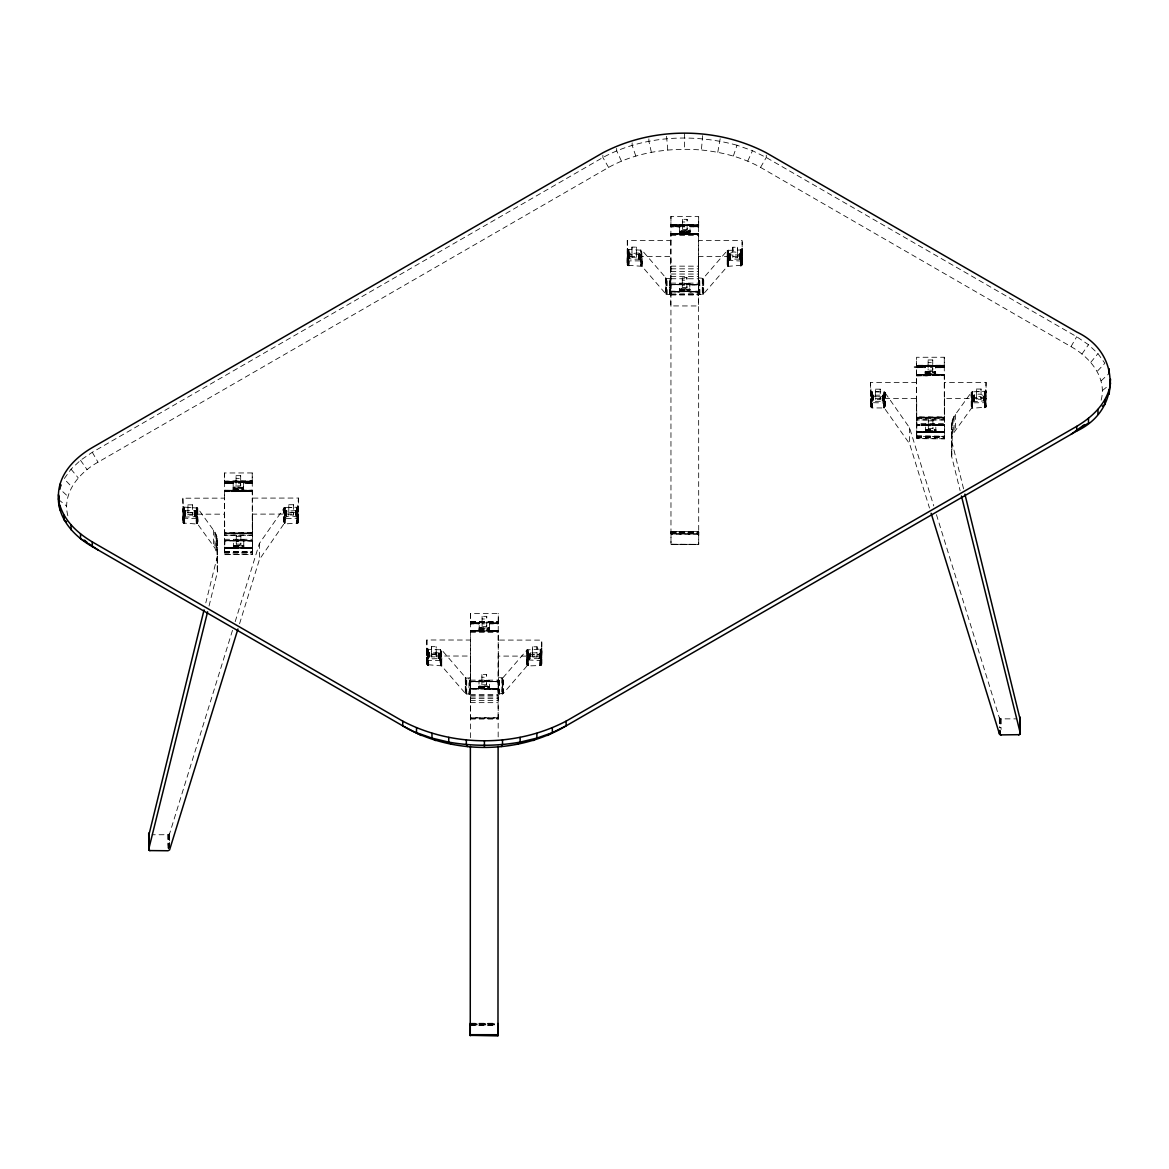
<?xml version="1.0" encoding="UTF-8"?>
<svg xmlns="http://www.w3.org/2000/svg" width="1169" height="1169" viewBox="0 0 1169 1169"><rect width="100%" height="100%" fill="white"/><g stroke="black" fill="none" stroke-linecap="round" stroke-linejoin="round"><path stroke-width="0.75" stroke-dasharray="5 3.75" d="M243.78 545.952C234.911 542.489 232.31 551.52 224.726 547.326L252.446 547.94L224.726 547.75L224.696 540.926L243.766 539.888L224.696 540.633L252.416 540.575L252.372 554.588L224.638 554.603L224.58 498.14L182.875 498.199L183.212 507.039L197.576 508.077L214.891 532.1L216.733 536.22L217.39 572.152L208.93 606.463M217.2 538.383L217.273 556.59L205.802 602.853M233.157 483.411L224.492 483.411C233.186 481.555 242.392 481.555 252.226 482.256L243.561 482.461L252.226 483.002L243.561 482.461M252.446 547.297L224.726 548.042L252.446 548.027L252.431 540.896L243.766 540.911L243.766 539.888L224.696 540.765L233.362 540.926L233.362 539.903M243.766 540.122L252.431 540.896L224.696 540.619L224.653 554.544M238.359 481.686L252.226 481.716L224.492 481.745L252.226 481.453L224.492 481.482L252.226 480.97L224.492 481.233L224.492 472.977L252.226 472.948L252.226 483.382L243.561 483.396L243.561 482.008L243.576 490.206L224.521 490.454L252.256 491.623L224.521 491.652M426.875 648.006L428.336 649.409L441.619 649.832L465.803 677.83L465.744 693.831L441.575 665.848L427.021 664.664L426.875 639.984L470.464 640.042L470.552 613.418L498.286 613.447L498.286 622.756L470.552 622.989M431.551 656.876L431.566 646.662L436.183 646.676L436.183 654.216L436.183 656.89L431.551 656.876L431.566 646.662M436.183 656.89L436.183 646.676M470.449 737.683L470.522 630.544L498.257 630.573L498.169 737.727M470.552 613.418L470.552 623.676L479.217 623.72L470.552 623.851L479.217 623.866M489.387 686.408L478.998 686.291L478.983 688.848L470.318 688.877L478.983 688.877L479.012 680.694L489.416 680.548L489.387 688.848L498.052 688.731L470.333 688.789L498.052 688.702L484.185 688.862L484.185 687.635M484.214 680.942L498.082 681.848L489.416 681.293M498.257 631.114L489.592 631.055L489.592 629.287L479.188 629.273L479.188 631.041L470.522 631.07L498.257 631.114L489.592 630.939L498.257 630.807L489.592 630.646L489.621 622.609M470.552 621.674L498.286 621.703L498.286 623.881L489.621 623.881L489.621 622.361M498.126 717.781L470.391 717.751L470.347 681.527L498.082 681.556L498.111 697.016L498.126 718.014L470.391 717.985M541.715 664.153L541.773 640.115L498.184 640.071L498.608 693.86L503.269 693.509L526.971 665.95L540.253 665.541L541.715 664.153L541.715 656.13L498.14 656.087L498.14 693.465M627.285 248.456L627.563 265.29L641.971 266.284L666.14 294.281L666.198 278.28L642.029 250.283L627.607 249.289L627.285 240.434L670.86 240.478L670.948 216.411L698.682 216.44L698.682 225.749L690.017 225.982L698.682 226.26L690.017 226.245L690.017 225.179L689.988 233.727L684.786 233.493M627.285 240.434L627.242 264.676L627.256 256.449L670.816 256.493L670.334 294.281L670.86 277.871M627.227 256.435L627.417 265.1L627.3 248.676L629.01 249.874L629.039 259.138L627.695 260.409L627.563 265.29L627.373 248.895L627.315 264.895M631.961 257.326L631.961 247.112L636.594 247.112L636.594 254.667L636.579 257.326L631.961 257.326L631.961 247.112M636.579 257.326L636.594 247.112M671.021 532.012L698.741 532.041L698.711 544.549L670.977 544.622L670.918 233.581L684.786 233.698L684.786 232.792L679.584 232.616L679.584 230.702L689.988 230.804L689.988 232.076L679.584 232.251L679.584 234.005L670.918 234.107L698.653 234.136L689.988 233.61L689.988 231.725L684.786 232.251M670.948 216.411L670.948 225.456L684.815 225.719L670.948 226.844L679.613 226.859M698.741 533.795L671.021 533.751L671.021 531.515L698.741 531.544M679.379 290.263L689.783 290.277L689.783 291.885L698.448 291.87L670.714 291.125L679.379 291.855C676.456 283.541 705.272 292.396 679.394 288.933M684.786 232.061L684.786 232.996L689.988 233.8L698.653 233.858L689.988 233.683L689.988 230.571L679.584 231.535L689.988 231.389M670.948 224.667L698.682 224.696L698.667 226.874L690.002 226.859L690.017 225.369L679.613 225.398L679.584 234.005L670.918 233.829L679.584 233.742L670.918 233.581L679.584 233.668L679.584 232.616M689.812 284.885L689.812 283.57L689.783 291.563M670.874 278.748L698.609 278.777L698.653 234.136L684.786 233.961L698.653 233.625L689.988 233.639M944.508 431.989L916.774 432.019L944.508 432.15L944.479 424.888L916.744 424.931L916.774 432.267L944.508 432.311L916.774 432.34L925.439 432.355L925.439 430.528L935.843 430.513M944.304 374.971L916.569 374.533L916.554 367.709L925.22 367.519L925.22 365.941M935.638 373.934L925.234 374.518L925.22 365.999L935.609 366.189L935.638 374.504L935.638 371.362L925.234 371.377M935.843 432.165L935.814 424.186L916.759 425.224M930.407 365.283L916.554 365.532L935.609 365.941L935.609 367.694L944.274 367.68L944.274 357.246L916.554 357.276L916.554 365.78L944.274 365.751L944.274 366.555L935.609 366.774C950.485 367.227 948.307 367.65 935.609 366.774M925.424 424.201L944.479 425.195L916.744 424.961L944.479 424.931L944.435 438.886L944.42 398.424L986.125 398.366L985.788 407.221L971.424 408.288L954.109 432.355L952.267 436.475L951.698 456.626L960.129 490.702M243.561 481.628L233.157 481.701M426.904 664.445L426.904 648.225L428.614 649.423L428.643 658.688L427.284 659.959L427.153 664.854L427.065 648.649L427.153 664.854L427.299 656.963M470.552 622.726L470.552 623.676L479.217 623.004L470.552 622.726L498.286 622.756M479.188 630.719L470.522 630.778L479.188 630.719L479.217 622.595M479.188 630.544L479.202 627.958L489.592 627.972L489.592 630.559M484.185 687.606L484.2 685.955L489.387 685.955L489.387 688.278M489.592 631.055L498.257 630.573M498.286 623.705L489.621 623.019L498.286 623.501L489.621 623.881M541.685 648.576L541.7 664.372L539.99 665.556L540.005 660.558L541.189 659.857C539.143 640.875 540.443 661.756 541.393 664.986L541.758 648.357L541.627 664.591L541.437 648.97L527.029 649.935L502.86 677.874L502.802 693.875M698.682 224.463L670.948 224.433L670.948 226.669C694.035 226.099 676.515 227.984 670.948 225.719L684.815 225.456M671.021 533.751L671.021 532.903L698.741 532.932L698.741 531.778L671.021 531.749M679.584 231.228L689.988 231.067M684.786 231.067L684.786 231.886L679.584 231.886M689.783 289.152L679.379 289.386M684.786 233.917L698.653 234.136M689.783 291.256L689.783 288.948M690.002 226.479L698.667 226.698L690.002 226.859M742.096 249.026L740.708 249.976L727.425 250.385L703.256 278.324L703.197 294.325L727.381 266.386L741.935 265.231L742.169 240.566L698.594 240.522L698.711 544.549M925.424 424.303L925.424 425.209L916.759 425.063L916.701 438.843L916.554 357.276M925.439 430.82L935.843 430.806L935.843 432.296L944.508 432.135L916.774 431.843M239.557 623.764L259.445 559.469L283.862 523.99L297.963 523.084L297.905 507.083L297.715 512.227L296.707 512.49L284.71 512.548L284.388 507.638L284.462 512.621L284.739 507.536L297.7 507.214L298.416 498.052L252.314 498.111L252.226 472.948M426.875 639.984L426.846 664.24L426.933 656.423M427.328 665.015L428.132 652.93L439.266 652.755L440.406 653.866L440.815 657.489L440.698 665.468L440.406 653.866L427.766 654.245L427.211 648.839M427.284 659.959L427.533 665.161L427.708 653.296M427.518 659.506L427.898 653.106M427.883 659.097L428.132 652.93M428.117 658.936L428.38 652.799M428.555 665.439C429.315 659.155 426.977 658.702 427.766 665.278M428.95 652.609L428.365 658.805M429.242 652.55C423.879 665.833 445.827 651.484 440.362 665.439L439.266 652.755M429.549 652.536L429.534 658.542L428.643 658.688M438.2 658.556L438.214 652.55L440.275 653.588M438.55 658.571L438.58 652.58M438.901 658.644L438.93 652.638M439.559 658.921L439.573 652.916M439.822 659.111L439.851 653.106M440.07 659.331L440.085 653.325M440.26 659.594L440.421 649.438L440.508 660.441M441.78 666.052L441.371 649.672L440.698 665.468M465.481 693.67L465.54 677.655M465.803 677.83L466.036 693.962L469.295 694.05L470.406 693.436L470.406 656.043L426.831 655.999M466.358 694.035L466.095 677.962M470.464 640.042L470.464 677.436L469.017 678.064L468.959 694.065L470.406 693.436L470.406 656.043M469.295 694.05L469.353 678.035M469.631 693.962L469.69 677.947M469.923 693.831L469.982 677.815M470.186 693.655L470.245 677.64M481.891 684.786L481.891 682.111L486.523 682.111L486.509 684.786L481.891 684.786L481.891 674.557L486.523 674.571L486.509 684.786M481.891 674.557L481.891 677.231L486.509 677.231L486.523 674.571M482.096 626.555L482.096 623.881L486.728 623.881L486.713 626.555L482.096 626.555L482.096 616.341L486.728 616.341L486.713 626.555M482.096 616.341L482.096 619L486.713 619.015L486.728 616.341M489.416 681.717L498.082 681.571L470.347 681.805L484.214 681.279M498.184 640.071L498.286 613.447M498.345 693.685L498.184 677.465L502.553 677.991L502.509 694.006M498.608 693.86L498.403 677.684M498.915 693.991L498.666 677.859M499.236 694.079L498.973 677.991M499.572 694.108L499.295 678.064M502.188 694.079L502.246 678.078M503.065 693.714L503.108 677.699M526.81 650.139L526.751 666.155L527.906 649.569L526.971 665.95L527.029 649.935L526.781 658.147M539.654 658.731L539.377 652.682L529.046 653.018L527.847 665.57L527.906 649.569M539.347 658.688L530.39 658.658L528.33 659.696L528.768 653.208M528.753 659.214L529.046 653.018M529.031 659.024L529.352 652.857L528.213 654.538L540.589 654.479L541.437 648.97L541.393 664.986M529.338 658.863L529.689 652.755M529.674 658.746L530.039 652.682M530.405 652.653L530.025 658.688M532.406 656.993L532.421 654.333L537.039 654.333L537.039 657.007L532.406 656.993L532.421 646.778L537.039 646.793L537.039 657.007M532.406 649.453L532.421 646.778M537.039 649.453L537.039 646.793M539.055 658.673L539.07 652.667L541.305 654.085L541.203 665.146L541.291 660.09M539.946 658.819L539.961 652.813M540.21 658.936L540.034 649.555M540.473 659.068L540.487 653.062M540.692 659.228L540.721 653.237M540.896 659.418L540.911 653.427M541.729 656.35L541.773 640.115M541.7 664.372L541.773 648.137L540.312 649.54L540.02 654.552M627.738 265.465L628.104 253.731L638.61 253.001L640.904 254.594L641.094 265.918C645.902 251.949 624.421 266.254 629.653 253.001M627.695 260.409L627.943 265.611L628.104 253.731M628.308 253.541C627.373 262.835 630.339 259.986 629.346 253.045M628.513 259.386L628.527 253.381M628.761 259.24L628.79 253.235M628.966 265.874C629.711 259.591 627.388 259.153 628.177 265.728M629.945 252.986L629.93 258.992L629.039 259.138M638.595 258.992L638.61 253.001L640.67 254.024L640.656 260.029M638.961 259.021L638.975 253.015M639.311 259.094L639.326 253.088M639.662 253.205L639.648 259.211L640.787 260.892L628.98 260.877L628.688 265.86L627.227 264.457M639.954 259.357L639.969 253.352M640.232 259.547L640.247 253.556M640.466 259.781L640.48 253.775M642.19 266.488L641.766 250.108L641.094 265.918M665.892 294.12L665.935 278.105M666.198 278.28L666.447 294.413L669.369 294.515L670.392 278.266M666.754 294.486L666.491 278.397M670.085 278.397L669.369 294.515L698.609 293.887M669.705 294.486L669.764 278.485M670.597 294.106L670.655 278.09M689.783 290.599L670.714 291.841L679.379 291.826L679.408 283.526L679.408 284.725L670.743 284.681L670.801 305.927L698.521 305.957L698.477 284.578L670.743 284.681L689.812 283.672L689.812 284.739L698.477 284.885L689.812 284.608M682.272 287.764L682.287 285.104L686.904 285.104L686.904 287.779L682.272 287.764L682.287 277.55L686.904 277.564L686.904 287.779M682.287 277.55L682.272 280.224L686.904 280.224L686.904 277.564M682.477 229.533L682.491 226.874L687.109 226.874L687.109 229.548L682.477 229.533L682.491 219.319L687.109 219.334L687.109 229.548M682.491 219.319L682.477 221.993L687.109 221.993L687.109 219.334M698.448 291.373L670.714 291.519L698.448 291.169M698.594 240.522L698.682 216.44M702.964 278.441L702.905 294.456L699.646 294.53L698.755 294.135L698.594 277.901L703.256 278.324M699.018 294.31L698.814 278.12M699.31 294.442L699.077 278.295M699.646 294.53L699.369 278.427M699.983 294.544L699.705 278.514M702.584 294.53L702.642 278.514M703.46 294.164L703.519 278.149M727.22 250.59L727.162 266.59L728.302 250.005L727.381 266.386L727.425 250.385L727.191 258.583M739.758 259.138L730.786 259.109C726.738 262.382 731.765 255.573 729.763 253.308L728.623 254.988L741 254.93L741.847 249.421L741.935 265.231C743.689 259.43 737.142 258.627 739.466 253.118C725.642 248.676 729.368 257.648 728.243 266.021L728.302 250.005M729.149 259.664L729.178 253.658M729.427 259.46L729.441 253.468M729.734 259.313L730.099 253.191M730.07 259.197L730.45 253.132M730.8 253.103L730.42 259.123M737.449 254.784L737.434 257.443L732.817 257.443L732.817 254.769M732.817 249.888L732.817 247.229L737.449 247.229L737.434 257.443M737.434 249.903L737.449 247.229M739.451 259.109L739.466 253.118L741.117 253.673M740.05 259.182L740.079 253.176L741.716 254.535L741.672 249.582M740.342 259.27L740.357 253.264M741.599 260.307L740.401 261.008L740.386 266.006L742.125 264.589L742.169 240.566M740.62 259.372L740.445 249.991M741.102 259.679L740.883 253.512M741.292 259.869L741.467 249.728L741 254.93L740.708 249.976L742.169 248.588M741.467 260.073L741.482 254.068M741.789 265.421L741.614 254.301M741.979 257.195L742.037 265.027L742.125 256.8M916.642 382.438L870.525 382.497L871.27 396.671L884.509 396.715L882.595 395.064L872.308 395.341L871.329 396.408L871.285 402.662L884.159 402.94L884.261 407.952L909.614 443.811L929.501 508.062M252.299 535.577L224.58 535.329L252.299 535.3M470.347 681.527L484.214 681.571M478.983 687.635L498.052 688.892L470.318 688.526M679.379 291.753L670.714 291.782L698.448 291.812L689.783 291.68M689.798 283.746L679.408 283.935L689.812 283.833M925.439 432.179L916.774 432.34L925.439 432.179L925.424 424.405M944.274 357.246L944.362 419.89L916.628 419.905L916.628 418.327L916.628 416.895L944.347 416.865L944.362 418.064L916.628 418.107M935.814 424.157L935.814 425.209L944.479 425.034L916.759 425.063L944.479 424.888L925.424 424.873M233.362 540.852L252.416 540.575L224.696 540.619L252.416 540.736L224.696 540.765L233.362 540.297L233.391 548.042L224.726 547.881L233.391 547.983M297.7 507.214L297.73 518.232L284.608 518.583L284.447 523.639C281.071 514.93 291.066 515.412 296.415 516.786C301.427 520.921 296.02 529.469 298.475 514.068L252.358 514.126L252.446 539.289L224.726 539.318L224.638 514.155L182.934 514.199L183.27 523.054L197.634 524.077L214.95 548.1L217.259 554.398M298.416 506.075L296.955 507.478L296.911 512.49L296.678 507.492L296.692 516.917M540.253 665.541C539.625 659.331 541.817 658.629 540.999 665.293M627.417 257.063L627.475 249.099L627.563 265.29L627.607 249.289L627.548 257.238M640.817 254.301L628.703 254.857L628.747 249.845M679.613 225.398L679.613 226.391L670.948 226.465M670.743 284.681L698.477 284.739M944.42 398.424L944.508 423.587L916.774 423.616L916.686 398.454L870.584 398.512L870.584 406.52L872.045 407.923L872.089 402.925L872.322 407.937L884.261 407.952L884.538 402.721L883.326 401.259L872.322 401.347L871.285 402.662L871.095 407.528L872.322 407.937L872.293 402.94M884.524 397.022L884.553 392.039L871.037 391.513L871.095 407.528L870.584 406.52M195.647 510.941L196.348 523.624L196.509 518.627L183.416 518.203L183.065 506.849L183.124 522.864C180.786 516.61 185.637 514.711 185.9 510.736L194.945 510.751L196.874 512.694L183.796 512.46L183.591 507.361L183.796 512.46L183.825 507.463L184.001 512.533L184.074 507.551L184.41 512.621L184.337 507.609L184.629 512.621L184.161 511.394L185.9 510.736M498.052 688.819L484.185 688.862L498.052 688.833L489.387 688.848M428.029 654.348L428.336 649.409L428.599 654.421L427.313 653.953L427.386 649.014L427.766 654.245L428.073 649.35M627.242 264.676L627.329 256.859M679.379 291.855L670.714 291.841M740.971 260.921L740.927 265.933L741.847 249.421L741.701 257.531M742.096 264.808L742.154 248.807L742.125 264.589L742.125 256.581L698.536 256.522L698.755 294.135M935.843 432.267L944.508 432.311L916.774 432.165L925.439 432.033M427.766 654.245L427.825 649.263M528.183 659.959L540.297 660.543L540.516 665.497L540.838 660.383M628.703 254.857L628.235 249.713L628.703 254.857L629.01 249.874M741.175 265.86L741.234 260.833L740.927 265.933M489.416 680.826L479.012 681.381M296.955 507.478L297.131 512.446L297.467 507.331L297.715 512.227L295.757 510.634L285.075 511.218L285.148 523.522L284.476 518.627M297.174 511.262L297.014 523.478L296.941 518.481L297.277 523.434L297.73 518.232M628.162 254.696L628.001 249.596M741.687 260.541L741.409 265.743L741.234 260.833M884.261 396.949L884.202 391.951L883.998 396.919L884.202 391.951L884.392 396.992L884.553 392.039L909.555 427.796L933.753 505.943M963.577 488.847L951.668 440.83L951.741 422.637L954.05 416.339L971.366 392.273L972.287 391.849L972.111 399.9L972.287 391.849L985.73 391.206L986.066 382.365L944.362 382.409M984.05 401.084C982.588 390.782 986.431 405.541 984.663 407.791L984.59 402.794L984.926 407.733C984.561 374.212 984.225 399.725 985.409 407.528L985.204 402.633L985.175 407.645L984.999 402.706L972.696 402.823L972.009 407.937L971.95 391.936C968.794 401.683 974.361 400.456 974.668 394.917C984.444 391.469 986.315 399.462 985.788 407.221L985.555 391.381M871.826 401.698L871.986 391.907L872.059 396.919L871.241 391.659L871.329 396.408M871.285 402.662L872.045 407.923M670.743 284.578L679.408 284.622M972.55 396.817L972.652 391.805L972.36 396.832L974.668 394.917M196.538 512.621L196.655 507.638L197.05 523.741L196.787 512.095M972.111 399.9L972.652 391.805L972.009 407.937M972.462 402.823L972.345 407.849L972.345 402.852M196.874 512.694L196.991 507.726M284.988 512.519L285.104 507.507L285.119 512.504L285.075 511.218M884.159 401.858L882.244 401.04L882.215 395.034L884.129 395.867L883.896 407.923L884.012 402.925M972.126 402.896L973.353 401.142L973.309 395.297C968.765 398.395 990.669 399.988 984.605 391.776L986.066 390.388L985.935 407.031L985.73 391.206M183.27 523.054L183.212 507.039L183.401 515.208L185.915 513.746M441.809 658.045L441.575 665.848L441.064 649.54L440.815 657.489M642.219 258.495L641.971 266.284L641.474 249.991L640.773 265.889L640.817 249.888L641.226 257.925M884.422 402.984L884.612 408.054L884.553 392.039M540.312 654.538L541.057 649.277L541.086 653.632M679.613 225.588L698.682 225.749M285.002 518.51L284.798 523.551L284.739 518.554M984.605 391.776L985.379 396.525L984.619 396.788M183.884 523.478L183.621 518.349L184.395 523.61L182.934 522.222M194.697 516.756C193.996 507.171 200.63 521.739 196.713 523.654C199.271 517.472 192.052 516.654 194.565 510.721L196.48 511.54L196.304 512.606L196.655 507.638L196.655 512.636M284.841 512.533L285.104 507.507M883.896 407.923L884.159 402.94M983.421 400.938L983.334 394.917L985.584 396.364L985.876 391.016M740.43 255.003L740.708 249.976L740.708 254.988M540.765 665.409L541.072 660.251M539.99 665.556L540.297 660.543M627.607 249.289L627.928 254.564L628.235 249.713M972.374 399.842L974.683 397.928M67.86 515.763C61.767 493.04 79.302 472.524 98.006 462.193L608.596 167.401C636.71 151.912 669.705 147.499 701.385 149.997L702.657 135.648M1101.14 400.207C1107.233 377.485 1089.698 356.969 1070.994 346.638L760.551 167.401C742.403 157.289 721.96 152.102 701.385 149.997M717.781 152.277L720.279 138.088M284.462 512.314L286.756 510.619L286.785 516.625L284.871 517.458M883.866 396.919L884.129 395.867M183.621 512.358L184.161 511.394L183.445 523.215M232.499 630.339L169.607 833.672L168.161 834.724L152.16 834.768M235.188 621.66L259.386 543.453L284.388 507.638L284.447 523.639M733.358 156.003L737.025 145.234L752.485 150.699L766.265 157.508L1076.707 336.73L1088.485 344.694L1097.954 353.623L1104.895 363.281L1097.209 371.333M183.401 515.208L183.387 507.214L183.489 514.959M61.679 484.653L59.867 489.022L67.86 496.357M747.736 161.088L752.485 150.699M760.551 167.401L766.265 157.508L766.265 154.352M1070.994 346.638L1076.707 336.73M1081.939 354.046L1088.485 344.694M737.025 145.234C692.925 133.208 643.549 135.56 602.883 157.508L92.293 452.286L80.515 460.25L71.046 469.178L64.105 478.837L71.791 486.888M728.93 253.878L728.492 254.988L728.638 249.991L728.579 265.991L728.185 258.028M528.534 653.442L528.096 654.552L528.227 649.54L528.183 665.541L527.774 657.592M1090.75 362.346L1097.954 353.623M185.038 513.805L185.053 516.815L183.416 518.203L183.65 523.361M1101.14 380.802L1109.133 373.466M1102.469 390.504L1107.861 386.106M985.555 399.403L985.613 407.397L984.824 398.571M298.446 522.309L296.736 523.507L296.721 518.495M986.095 406.607L984.386 407.806L984.371 402.808M184.22 517.151L194.332 516.727M972.52 401.741L983.1 400.923M973.353 401.142L974.435 400.923L974.42 397.928M740.401 261.008L740.664 265.991L740.401 261.008L728.594 260.409M925.22 367.709C890.676 366.613 948.366 366.102 944.274 366.014L916.554 366.058L944.274 366.555M925.234 371.596L935.638 371.859L925.234 371.874L925.234 374.591L916.584 374.752L944.304 374.504L916.569 374.533M224.492 481L224.492 483.235L233.157 483.002L224.492 482.563L233.157 482.198L224.492 482.023M930.407 365.502L944.274 365.269L916.554 365.298L916.554 367.548L925.22 366.774L916.554 366.598L944.274 366.292L916.554 366.058L944.274 365.502L916.554 365.78M479.217 623.574L470.552 623.472L479.217 623.004M698.682 225.485L670.948 225.179L684.815 225.836M698.682 226.012L690.002 226.684M930.612 425.005L925.424 424.595L935.814 424.581M944.274 367.081L935.609 367.285L944.274 367.504M252.226 483.002L243.561 483.396M238.359 481.204L252.226 481.204L224.492 481.745L252.226 481.993L233.157 482.008M916.584 375.95L944.304 375.278L944.362 417.508L916.628 417.552L916.584 375.015L944.304 375.278M224.492 481.233L238.359 480.985M224.521 491.009L252.256 490.673L252.299 533.21L224.565 533.254L224.521 491.009L252.256 490.98L224.521 490.717M243.766 540.283L243.78 547.969L252.446 547.94L224.726 547.866L252.446 547.837L243.78 547.998L243.78 545.295L233.391 545.499M243.78 547.866L252.446 548.013M224.521 490.454L252.241 490.206L243.576 490.206L243.576 487.064L233.186 487.078M930.407 366.496L944.274 366.292M238.359 482.183L252.226 481.993M224.492 482.3L233.157 482.198M224.492 482.563L233.157 482.753M470.552 623.472L479.217 623.398M916.554 367.11L925.22 367.051M930.436 374.811L944.304 374.723L925.234 373.598M916.744 425.019L944.479 424.902M930.641 432.311L916.774 432.179L944.508 432.238M243.576 487.561L233.186 487.575L233.186 490.22L224.521 490.235L252.241 490.41L243.576 490.279L243.576 487.868L233.186 487.882M238.593 547.94L224.726 547.969L252.446 547.837M916.554 367.344L925.22 367.3M224.492 483.031L233.157 483.002M238.388 491.331L224.521 491.331L252.256 491.287L238.388 491.038M698.448 291.87L689.783 291.841L698.448 291.549M928.113 359.979L932.73 359.979L932.745 362.653L928.128 362.653L928.113 359.979L928.128 370.193L932.745 370.193L932.73 359.979M916.554 367.548L925.22 367.519M925.234 372.18L935.638 372.502L925.234 372.516M925.234 372.867L935.638 372.853M925.234 373.232L935.638 373.218M925.234 374.285L935.638 374.27M875.581 389.16L880.199 389.16L880.213 391.82L875.596 391.834L875.581 389.16L875.596 399.374L880.213 399.374L880.199 389.16M976.436 389.043L981.054 389.043L981.069 391.703L976.451 391.717L976.436 389.043L976.451 399.257L981.069 399.257L981.054 389.043M916.628 417.231L944.347 417.201M916.628 417.844L944.362 417.815M916.628 418.327L944.362 418.283M944.362 419.919L916.642 419.949M928.318 428.424L932.95 428.424L932.935 418.21L932.95 420.884L928.318 420.884L928.318 418.21L928.318 428.424L928.318 425.764L932.935 425.75L932.95 428.424M925.439 429.593L935.843 429.593L935.843 432.004M925.439 430.017L935.843 429.783M925.439 430.265L935.843 430.002M925.439 431.113L935.843 431.098M925.439 431.419L935.843 431.405M916.686 435.847L944.42 436.475L916.686 436.519M916.686 436.183L944.42 436.154M916.701 436.811L944.42 436.782M916.701 437.089L944.42 437.06M916.701 437.308L944.42 437.279M236.05 475.681L240.682 475.681L240.682 478.355L236.065 478.355L236.05 475.681L236.065 485.895L240.682 485.895L240.682 475.681M224.492 483.235L233.157 483.221M243.576 487.298L233.186 487.298L233.186 488.218L243.576 488.204M233.186 488.569L243.576 488.554M233.186 488.934L243.576 488.92M233.186 489.3L243.576 489.285M233.186 489.65L243.576 489.636M187.931 504.862L192.549 504.847L192.564 507.521L187.946 507.521L187.931 504.862L187.946 515.076L192.564 515.061L192.549 504.847M288.787 504.745L293.404 504.73L293.419 507.404L288.801 507.404L288.787 504.745L288.801 514.959L293.419 514.944L293.404 504.73M224.565 532.932L252.299 532.903M224.565 533.546L252.299 533.517M224.565 533.809L252.299 533.765M236.27 544.126L240.887 544.126L240.872 533.912L240.887 536.571L236.27 536.586L236.255 533.912L236.27 544.126L236.255 541.466L240.872 541.452L240.887 544.126M233.391 545.718L243.78 545.704M233.391 546.23L243.78 546.215M233.391 546.522L243.78 546.507M233.391 546.814L243.78 546.8M243.78 547.107L224.726 547.72L238.593 547.823M224.726 548.071L233.391 547.735M224.638 551.549L252.358 551.505L252.372 552.981L224.638 553.01M224.638 551.885L252.358 551.856M224.638 552.206L252.358 552.177L252.314 498.111M224.638 552.513L252.372 552.484M224.638 552.791L252.372 552.762L252.372 554.559L224.638 554.647M489.592 630.836L498.257 630.807L489.592 630.734M470.347 681.629L484.214 681.615M936.442 514.638L999.334 717.81L1000.796 718.862L1016.782 718.862M679.584 233.829L670.918 233.829L679.584 234.005M930.641 431.814L944.508 431.814L930.641 431.609M670.948 224.916L698.682 224.945M684.786 232.426L689.988 232.441M679.584 232.996L689.988 232.806M679.584 233.347L689.988 233.493M684.786 233.8L689.988 233.8M670.918 234.443L698.653 234.472M670.918 234.794L698.653 234.823M670.918 235.144L698.653 235.174M670.889 266.137L698.609 266.181M670.889 268.826L698.609 268.855M670.889 271.471L698.609 271.5M670.874 274.014L698.609 274.057M670.874 276.454L698.609 276.483M669.428 278.5L666.812 278.47M670.714 283.117L698.448 283.146M679.408 284.286L689.812 284.301M679.379 289.664L689.783 289.664M679.379 289.956L689.783 289.97M679.379 290.92L689.783 290.935M670.874 294.077L698.609 294.106M670.874 294.281L698.609 294.325M670.874 294.5L698.609 294.53M670.874 294.705L698.609 294.734M670.874 294.895L698.609 294.924M916.584 375.307L944.304 375.585L916.584 375.629L930.436 375.936M671.021 532.29L698.741 532.319M671.021 532.596L698.741 532.626M671.021 533.196L698.741 533.239M671.021 533.488L698.741 533.517M671.021 533.999L698.741 534.028M698.741 534.218L671.021 534.189L670.977 544.316L698.711 544.345L670.977 544.213M470.552 621.44L498.286 621.47M470.552 621.923L498.286 621.952M470.552 622.186L498.286 622.215M479.217 622.405L489.621 622.463M470.552 622.463L498.286 622.492M479.202 627.709L489.592 627.724M479.202 628.235L489.592 628.25M479.202 628.557L489.592 628.571M479.188 628.907L489.592 628.922M479.188 629.653L489.592 629.667M479.188 630.018L489.592 630.033M479.188 630.383L489.592 630.398M470.522 631.406L498.257 631.435M470.522 631.771L498.257 631.801M470.522 632.137L498.257 632.166M431.566 654.216L436.183 654.216M440.377 660.441L428.57 660.427L428.292 665.409L426.831 664.021M469.017 678.064L466.416 678.035M470.318 680.124L498.052 680.153M470.479 681.308L498.199 681.337M478.998 686.101L489.387 686.685L478.998 686.51M478.998 686.773L489.387 686.977M478.998 687.036L484.185 687.051M478.998 687.328L489.387 687.284M478.983 687.942L489.387 687.942M484.185 688.877L498.052 688.906L470.318 688.848L478.983 688.249M470.391 694.459L498.111 694.488M470.391 695.584L498.111 695.613M470.391 696.987L498.111 697.016M470.391 698.638L498.126 698.682M470.391 700.538L498.126 700.567M470.391 702.642L498.126 702.671M470.391 718.219L498.126 718.248M470.391 718.453L498.126 718.482M470.391 718.701L498.126 718.73M470.391 718.95L498.126 718.979M470.303 1023.255L494.56 1023.284M470.303 1023.474L494.56 1023.503M472.028 1023.693L494.56 1023.723M470.289 1023.927L494.56 1023.956M470.289 1024.146L494.56 1024.176M472.028 1024.38L494.56 1024.409M472.028 1024.599L494.56 1024.614M472.028 1024.979L498.023 1024.818M470.289 1025.14L494.56 1025.169L470.289 1025.286M916.774 432.267L925.439 432.311M243.561 482.739L252.226 482.768M238.564 540.633L252.416 540.736M238.388 490.498L252.256 490.673M196.334 518.612L196.348 523.624L196.684 515.646L196.713 523.654L196.787 515.661L196.713 523.654L196.524 515.047L194.317 513.732M238.593 547.311L252.446 547.516L224.726 547.326L224.726 539.318M689.812 284.739L698.477 284.885M916.554 366.321L925.22 366.496M916.584 374.752L930.436 375.059M297.525 511.715L295.421 510.605L295.45 516.61M628.995 254.871L627.709 254.404L627.797 249.45L627.928 254.564M870.554 390.738L872.264 391.922L872.322 401.347M182.905 506.425L184.614 507.624L184.76 516.888M58.45 499.455L66.531 506.06M71.046 469.178L78.25 477.902M80.515 460.25L87.061 469.602M608.596 167.401L602.883 157.508L602.883 152.788M92.293 452.286L98.006 462.193M621.426 161.088L616.662 150.699L616.662 145.993M635.79 156.003L632.122 145.234L632.122 140.514M651.367 152.277L648.868 141.23L648.868 136.51M667.762 149.997L666.505 135.648M628.148 260.702L628.688 265.86L628.688 260.848M427.737 660.251L428.292 665.409L428.292 660.412M883.998 396.919L883.852 391.907L883.925 401.625M972.418 396.832L972.287 391.849L972.345 402.004M196.421 512.621L196.29 507.609L196.246 514.302M984.795 402.764L984.926 407.733M871.723 391.863L871.855 396.89M297.145 518.452L297.277 523.434M184.074 507.551L184.205 512.577M871.665 402.837L871.782 407.864M297.218 507.419L297.335 512.402M741.979 249.231L742.067 257.005M741.862 257.37L741.935 265.231M541.262 649.146L541.305 654.085M541.452 656.934L541.525 664.796M427.065 648.649L427.138 656.788M741.467 249.728L741.497 254.696M627.899 260.57L627.943 265.611M541.057 649.277L541.101 654.245M427.503 660.12L427.533 665.161M985.116 391.644L985.146 396.642M984.868 391.732L984.897 396.729M741.234 249.845L741.263 254.827M540.823 649.394L540.852 654.377M479.012 681.089L479.012 680.665M184.103 518.554L184.132 523.566M184.381 518.612L184.395 523.61M1001.015 718.877L1001.059 729.558M1000.796 718.862L1000.825 727.761M1000.562 718.833L1000.591 727.717M1000.138 718.687L1000.372 727.659M999.948 718.584L999.977 727.469M999.787 718.453L999.816 727.352M999.407 717.985L999.67 727.206M999.334 717.81L999.349 723.143M986.066 382.365L986.125 398.366M985.204 395.692L985.219 398.687M985.189 399.024L985.306 402.268M984.999 395.487L985.014 398.497M985.029 398.775L985.043 401.785M984.78 395.327L984.78 398.322M984.517 395.18L984.605 401.376M984.327 391.79L984.342 401.215M983.728 397.986L983.743 400.996M981.069 399.257L981.054 396.583L976.436 396.583L976.451 399.257M974.303 394.947L974.318 397.957M973.952 395.02L974.055 400.952M973.689 398.03L973.704 401.025M973.616 395.137L973.631 398.132M973.032 395.487L973.046 401.303M972.798 395.721L972.769 401.508M971.644 392.083L971.687 408.083M971.366 392.273L971.424 408.288M971.161 392.506L971.205 408.522M955.409 414.44L955.468 430.44M954.05 416.339L954.109 432.355M952.983 418.356L953.042 434.371M952.209 420.46L952.267 436.475M951.741 422.637L951.8 438.638M951.668 440.83L951.785 457.064M951.581 424.829L951.698 456.626M932.745 370.193L932.73 367.534L928.113 367.534L928.128 370.193M909.555 427.796L909.614 443.811M885.357 392.638L885.415 408.639M885.138 392.389L885.196 408.405M884.875 392.185L884.933 408.2M884.319 396.13L884.538 403.027M883.618 395.414L883.632 401.42M883.296 395.254L883.326 401.259M882.96 395.137L882.975 401.128M882.595 395.064L882.61 401.055M880.213 399.374L880.199 396.7L875.581 396.715L875.596 399.374M873.55 395.049L873.579 401.04L871.475 402.151L871.606 395.911M873.228 395.064L873.243 401.069M872.907 395.122L872.922 401.128M872.585 395.21L872.615 401.215M872.045 395.502L872.059 401.508M870.715 391.162L870.92 407.353M870.525 382.497L870.671 406.958M298.416 498.052L298.285 522.733M298.08 506.908L298.139 522.923M297.364 511.481L297.394 517.472M296.941 511.072L296.955 517.078M296.385 510.78L296.415 516.786M296.078 510.692L296.093 516.683M295.757 510.634L295.772 516.64M293.419 514.944L293.404 512.285L288.787 512.285L288.801 514.959M286.39 510.648L286.405 516.654M286.025 510.721L286.04 516.727M285.674 510.838L285.704 516.844M285.368 511.014L285.382 517.005M284.666 511.715L284.681 517.721M284.067 507.784L284.125 523.8M283.804 507.989L283.862 523.99M283.585 508.237L283.643 524.238M259.386 543.453L259.445 559.469M240.682 485.895L240.682 483.221L236.05 483.235L236.065 485.895M233.157 482.066L233.186 490.22L243.576 490.279M224.492 472.977L224.58 498.14M217.361 540.575L217.361 572.372M217.273 556.59L217.273 572.825M216.733 536.22L216.791 552.221M215.958 534.116L216.017 550.117M214.891 532.1L214.95 548.1M213.532 530.185L213.591 546.201M197.795 508.31L197.839 524.311M197.576 508.077L197.634 524.077M197.313 507.872L197.356 523.887M196.48 511.54L196.67 514.813M196.377 514.769L196.392 517.779M195.954 511.101L196.202 517.516M195.296 510.824L195.384 516.932M195.033 513.819L195.048 516.83M194.945 510.751L194.945 513.746M192.564 515.061L192.549 512.402L187.931 512.402L187.946 515.076M185.579 510.751L185.36 516.756L185.257 510.809M184.95 510.911L184.95 513.907M184.658 518.627L184.673 523.639M184.395 511.204L184.483 517.005M183.957 511.613L183.796 517.516M183.694 512.095L183.635 517.735M182.875 498.199L183.022 522.66M169.637 840.789L169.607 833.672L167.927 834.739L167.985 850.754M169.534 833.848L169.359 848.402M169.169 834.315L169.198 844.997M168.994 834.447L169.037 848.679M168.804 834.549L168.643 848.869M168.38 834.695L168.424 848.928M168.161 834.724L168.19 845.406M732.817 247.229L732.817 257.443M684.581 133.251L684.581 149.237M670.86 240.478L670.816 293.887M985.423 399.506L985.409 407.528L985.423 399.506M465.32 677.45L465.262 693.465L466.694 694.065L466.738 678.064L465.32 677.45M501.91 678.093L501.852 694.108L503.269 693.509L503.328 677.494L501.91 678.093M665.731 277.901L665.672 293.901L667.09 294.515L667.148 278.5L665.731 277.901M702.306 278.543L702.262 294.559L703.68 293.945L703.738 277.944L702.306 278.543M284.739 507.536L284.462 512.621L284.739 507.536M684.815 225.895L670.948 225.982L684.815 225.953M944.435 438.755L916.701 438.623L944.435 438.813M252.299 532.567L224.565 532.596L224.58 534.014L252.299 533.985L252.299 532.567M252.446 547.691L238.593 547.677L252.446 547.691M479.188 630.822L470.522 630.778L479.188 630.924"/><path stroke-width="1.5" d="M470.289 1024.585L470.259 1035.719L470.376 746.333M497.979 1035.237L470.259 1035.193L497.979 1035.69L498.111 746.363M498.023 1023.503L497.979 1035.705L497.979 1034.726L470.259 1034.697M470.289 1025.286L470.303 1023.255M931.123 513.279L999.466 734L1001.073 734.892L1019.47 734.673L1020.289 733.168L961.444 496.007M58.45 494.735C58.947 473.752 75.196 457.547 92.293 447.581L602.883 152.788C652.843 126.603 716.305 126.603 766.265 152.788L1076.707 332.011C1121.173 352.731 1121.173 410.363 1076.707 431.069L560.404 729.149C513.936 753.508 454.916 753.508 408.449 729.149L92.293 546.624C73.691 536.118 56.726 517.458 58.45 494.735L59.867 509.889M58.45 499.455L58.918 495.977M204.049 609.94L149.062 834.242M207.614 611.782L148.755 849.074L149.588 850.579L167.985 850.754L169.593 849.863L237.935 628.98M1109.133 394.333L1110.55 379.18M59.867 505.169C64.836 521.476 78.06 533.415 92.293 541.905L402.735 721.141C452.695 747.327 516.157 747.327 566.117 721.141L1076.707 426.349C1090.94 417.859 1104.164 405.921 1109.133 389.613M1019.879 718.336L964.893 494.151M501.238 746.567L502.495 744.565L502.495 739.845M1070.994 434.371L1084.452 424.595M517.633 744.288L520.132 742.125L536.878 738.121L552.338 732.656L566.117 725.847L566.117 721.141M1018.594 734.863L1020.303 733.664M1102.338 406.227L1104.895 404.518L1104.895 399.798M533.21 740.562L536.878 738.121L536.878 733.401M547.574 735.476L552.338 732.656L552.338 727.936M1081.939 426.963L1088.485 423.105L1088.485 418.385M470.259 1034.96L497.979 1034.989M470.259 1035.398L497.979 1035.442M421.264 735.476L402.735 725.847L402.735 721.141M999.393 733.825L1001.073 734.892M435.642 740.562L431.975 738.121L416.515 732.656L416.515 727.936M66.662 521.783L64.105 520.073L64.105 515.354M88.42 543.453L98.006 549.927M451.219 744.288L448.721 742.125L431.975 738.121L431.975 733.401M84.548 540.151L87.061 542.518L80.515 538.661L80.515 533.941M148.755 849.074L149.866 850.681M467.615 746.567L466.343 744.565L466.343 739.845M1110.082 380.422L1110.55 383.9M1020.245 717.167L1020.23 733.913M1020.055 718.131L1020.113 734.147M999.992 731.034L1000.006 734.585M999.831 730.903L999.831 734.468M999.451 730.435L999.685 734.322M148.887 834.038L148.945 850.053M148.711 833.073L148.814 849.819M1109.133 368.746L1109.133 373.466M1097.954 409.471L1097.954 414.177M1076.707 426.349L1076.707 431.069M520.132 737.405L520.132 742.125C496.547 746.304 472.305 746.304 448.721 742.125L448.721 737.405M484.419 740.678L484.419 747.327M92.293 541.905L92.293 546.624M71.046 525.027L71.046 529.732M59.867 484.302L59.867 489.022"/></g></svg>
